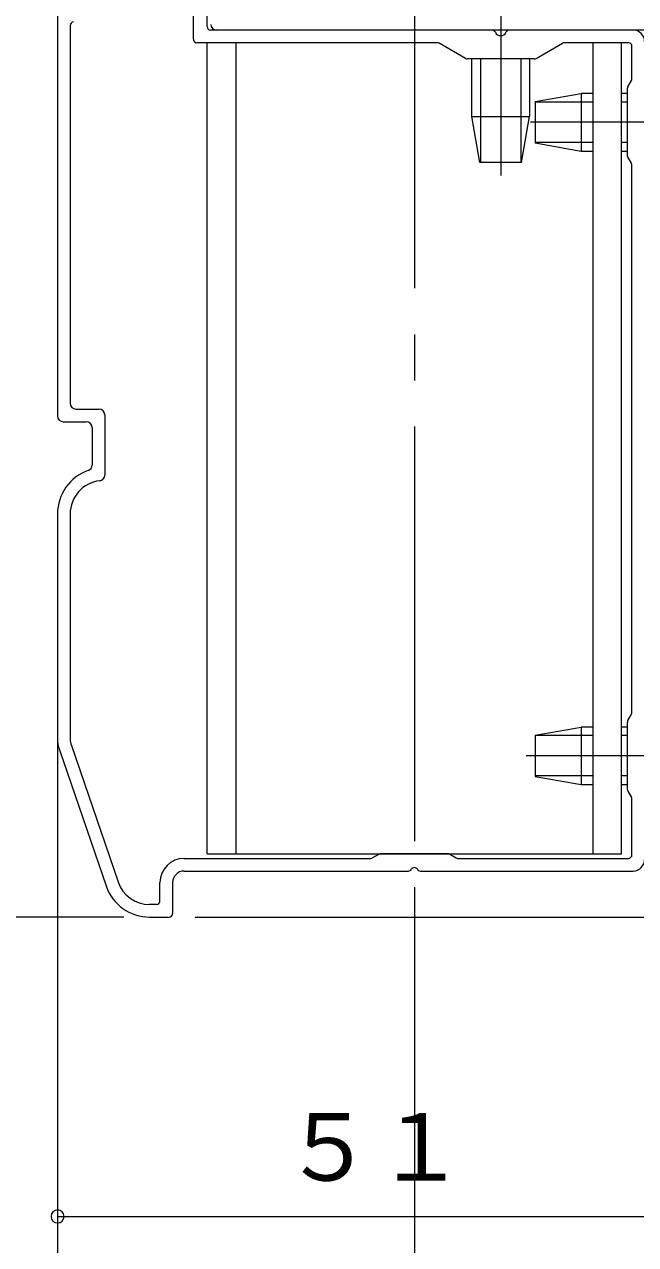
# Model space of a CAD drawing. Units: millimetres, scale not verified. Extents: x -1682 to -296, y -1188 to 1054.
# Drawn here: x -1178.3 to -1125.2, y -6.8 to 99.1 of the extents above; entities that cross this region are included whole.
import ezdxf
from ezdxf.enums import TextEntityAlignment as Align

# ---------------------------------------------------------------- set-up
doc = ezdxf.new("R2010")
doc.units = ezdxf.units.MM
doc.header["$LTSCALE"] = 4
doc.linetypes.add('CHAIN2', pattern=[12, 9, -1, 1, -1])
for name, color, linetype, lineweight in [('0-3_YKK_11', 7, 'Continuous', 9), ('0-4_YKK_12', 2, 'Continuous', 9), ('0-6_YKK_13', 4, 'Continuous', 9), ('0-7_YKK_D', 6, 'Continuous', 9)]:
    doc.layers.add(name, color=color, linetype=linetype, lineweight=lineweight)
doc.styles.add('ＭＳ ゴシック', font='')
doc.styles.get('ＭＳ ゴシック').set_extended_font_data('MS Gothic')

msp = doc.modelspace()

# ---------------------------------------------------------------- linework, layer by layer
at = {"layer": '0-3_YKK_11'}
for p, q in [((-1162.393, 98.924), (-1162.393, 116.324)), ((-1175.393, 100.125), (-1175.393, 65.124)), ((-1163.594, 97.824), (-1163.594, 100.324)), ((-1174.293, 99.025), (-1174.293, 66.224)), ((-1137.635, 98.625), (-1162.094, 98.625)), ((-1125.393, 98.625), (-1136.152, 98.625)), ((-1142.399, 97.524), (-1163.294, 97.524)), ((-1139.963, 96.165), (-1142.249, 97.484)), ((-1133.824, 96.165), (-1131.538, 97.484)), ((-1125.793, 97.524), (-1131.388, 97.524)), ((-1125.494, 94.398), (-1125.494, 97.224)), ((-1133.974, 96.124), (-1139.813, 96.124)), ((-1125.894, 93.544), (-1125.894, 87.705)), ((-1125.853, 93.694), (-1125.534, 94.248)), ((-1125.853, 87.555), (-1125.534, 87.001)), ((-1125.494, 39.398), (-1125.494, 86.851)), ((-1173.794, 65.725), (-1171.793, 65.725)), ((-1174.894, 64.624), (-1172.893, 64.624)), ((-1171.294, 65.224), (-1171.294, 60.001)), ((-1172.394, 64.125), (-1172.394, 60.867)), ((-1175.393, 56.625), (-1175.393, 37.124)), ((-1174.293, 56.625), (-1174.293, 37.124)), ((-1125.853, 38.694), (-1125.534, 39.248)), ((-1125.894, 38.544), (-1125.894, 32.705)), ((-1175.231, 36.151), (-1171.177, 24.327)), ((-1174.191, 36.508), (-1170.137, 24.684)), ((-1125.853, 32.555), (-1125.534, 32.001)), ((-1125.494, 27.025), (-1125.494, 31.851)), ((-1164.394, 26.724), (-1148.167, 26.724)), ((-1147.463, 27.084), (-1148.017, 26.765)), ((-1141.474, 27.125), (-1147.313, 27.125)), ((-1141.324, 27.084), (-1140.77, 26.765)), ((-1140.62, 26.724), (-1125.793, 26.724)), ((-1164.394, 25.625), (-1144.913, 25.625)), ((-1143.874, 25.625), (-1125.393, 25.625)), ((-1166.494, 23.025), (-1166.494, 24.624)), ((-1165.393, 24.624), (-1165.393, 21.924)), ((-1166.793, 22.724), (-1167.393, 22.724)), ((-1167.393, 21.625), (-1165.693, 21.625))]:
    msp.add_line(p, q, dxfattribs=at)
for centre, radius, start, end in [((-1173.993, 99.025), 0.3, 90, 180), ((-1162.094, 98.924), 0.3, 180, 270), ((-1137.635, 98.324), 0.3, 22.02219, 90), ((-1136.152, 98.324), 0.3, 90, 157.9778), ((-1125.393, 97.624), 1, 0, 90), ((-1163.294, 97.824), 0.3, 180, 270), ((-1142.399, 97.224), 0.3, 60.0002, 90), ((-1136.893, 98.625), 0.5, 202.02219, 337.9778), ((-1131.388, 97.224), 0.3, 90, 119.99962), ((-1125.793, 97.224), 0.3, 0, 90), ((-1139.813, 96.424), 0.3, 240.0002, 270), ((-1133.974, 96.424), 0.3, 270, 299.99962), ((-1125.793, 94.398), 0.3, 330, 0), ((-1125.594, 93.544), 0.3, 150, 180), ((-1125.594, 87.705), 0.3, 180, 210), ((-1125.793, 86.851), 0.3, 0, 30), ((-1173.794, 66.224), 0.5, 180, 270), ((-1171.793, 65.224), 0.5, 0, 90), ((-1174.894, 65.124), 0.5, 180, 270), ((-1172.893, 64.125), 0.5, 0, 90), ((-1171.394, 56.625), 4, 109.47121, 180), ((-1172.893, 60.867), 0.5, 289.47121, 0), ((-1171.394, 56.625), 2.9, 96.75612, 180), ((-1171.793, 60.001), 0.5, 276.75612, 0), ((-1125.793, 39.398), 0.3, 330, 0), ((-1125.593, 38.544), 0.3, 150, 180), ((-1172.394, 37.124), 3, 180, 198.92464), ((-1172.393, 37.124), 1.9, 180, 198.92464), ((-1125.593, 32.705), 0.3, 180, 210), ((-1125.793, 31.851), 0.3, 0, 30), ((-1164.394, 24.624), 2.1, 90, 180), ((-1148.167, 27.025), 0.3, 270, 300), ((-1147.313, 26.824), 0.3, 90, 119.99998), ((-1141.474, 26.824), 0.3, 60, 90), ((-1140.62, 27.025), 0.3, 239.99998, 270), ((-1125.793, 27.025), 0.3, 270, 0), ((-1125.393, 26.624), 1, 270, 0), ((-1164.394, 24.624), 1, 90, 180), ((-1144.913, 25.924), 0.3, 270, 329.99966), ((-1144.393, 25.625), 0.3, 30.00032, 149.99966), ((-1143.874, 25.924), 0.3, 210.00032, 270), ((-1167.393, 25.625), 2.9, 198.92464, 270), ((-1167.393, 25.625), 4, 198.92464, 270), ((-1166.793, 23.025), 0.3, 270, 0), ((-1165.693, 21.924), 0.3, 270, 0)]:
    msp.add_arc(centre, radius, start, end, dxfattribs=at)
at = {"layer": '0-4_YKK_12', "linetype": 'CHAIN2'}
msp.add_line((-1144.393, 208.209), (-1144.393, -21.391), dxfattribs=at)
at = {"layer": '0-4_YKK_12'}
for p, q in [((-1114.208, 98.625), (-1161.579, 98.625)), ((-1162.393, 27.125), (-1162.393, 97.524)), ((-1159.893, 97.524), (-1159.893, 27.125)), ((-1128.894, 97.524), (-1128.894, 27.125)), ((-1126.393, 27.125), (-1126.393, 97.524)), ((-1128.894, 88.124), (-1128.894, 38.125)), ((-1128.894, 33.125), (-1128.894, 27.125)), ((-1162.393, 27.125), (-1126.393, 27.125))]:
    msp.add_line(p, q, dxfattribs=at)
msp.add_arc((-1161.579, 99.124), 0.5, 181, 270, dxfattribs=at)
at = {"layer": '0-6_YKK_13', "linetype": 'CHAIN2'}
for p, q in [((-1136.893, 107.872), (-1136.893, 86.013)), ((-1115.47, 90.624), (-1134.31, 90.624)), ((-1115.391, 35.624), (-1134.689, 35.624))]:
    msp.add_line(p, q, dxfattribs=at)
at = {"layer": '0-6_YKK_13'}
for p, q in [((-1139.394, 91.125), (-1139.394, 96.124)), ((-1138.644, 96.124), (-1138.644, 87.124)), ((-1135.144, 96.124), (-1135.144, 87.124)), ((-1134.393, 96.124), (-1134.393, 91.125)), ((-1133.894, 92.424), (-1129.893, 93.124)), ((-1133.894, 92.424), (-1133.894, 88.824)), ((-1128.894, 92.374), (-1133.894, 92.374)), ((-1128.894, 93.124), (-1129.893, 93.124)), ((-1129.893, 93.124), (-1129.893, 88.124)), ((-1125.894, 93.124), (-1126.393, 93.124)), ((-1125.894, 92.374), (-1126.393, 92.374)), ((-1138.694, 87.124), (-1139.394, 91.125)), ((-1139.394, 91.125), (-1134.393, 91.125)), ((-1135.094, 87.124), (-1134.393, 91.125)), ((-1128.894, 88.874), (-1133.894, 88.874)), ((-1133.894, 88.824), (-1129.893, 88.124)), ((-1129.893, 88.124), (-1128.894, 88.124)), ((-1125.894, 88.874), (-1126.393, 88.874)), ((-1126.393, 88.124), (-1125.894, 88.124)), ((-1135.094, 87.124), (-1138.694, 87.124)), ((-1133.894, 37.424), (-1129.893, 38.125)), ((-1133.894, 37.424), (-1133.894, 33.824)), ((-1128.894, 37.374), (-1133.894, 37.374)), ((-1128.894, 38.125), (-1129.893, 38.125)), ((-1129.893, 38.125), (-1129.893, 33.125)), ((-1125.894, 38.125), (-1126.393, 38.125)), ((-1125.894, 37.374), (-1126.393, 37.374)), ((-1128.894, 33.874), (-1133.894, 33.874)), ((-1133.894, 33.824), (-1129.893, 33.125)), ((-1129.893, 33.125), (-1128.894, 33.125)), ((-1125.894, 33.874), (-1126.393, 33.874)), ((-1126.393, 33.125), (-1125.894, 33.125))]:
    msp.add_line(p, q, dxfattribs=at)
at = {"layer": '0-7_YKK_D'}
for p, q in [((-1175.393, 54.376), (-1175.393, -35.095)), ((-1175.393, 34.876), (-1175.393, -5.11)), ((-1144.393, 23.685), (-1144.393, -65.08)), ((-1169.642, 21.625), (-1265.098, 21.625)), ((-1169.642, 21.625), (-1235.113, 21.625)), ((-1169.642, 21.625), (-1205.128, 21.625)), ((-1163.445, 21.625), (-1043.662, 21.625)), ((-1175.393, -4.361), (-1124.393, -4.361))]:
    msp.add_line(p, q, dxfattribs=at)
for start, end in [(0, 180), (180, 0)]:
    msp.add_arc((-1175.393, -4.361), 0.562, start, end, dxfattribs=at)

# ---------------------------------------------------------------- texts
at = {"layer": '0-7_YKK_D', "color": 4, "style": 'ＭＳ ゴシック'}
msp.add_text('５１', height=5.865, dxfattribs=at).set_placement((-1155.863, -3.011), align=Align.BOTTOM_LEFT)

doc.saveas('drawing.dxf')
